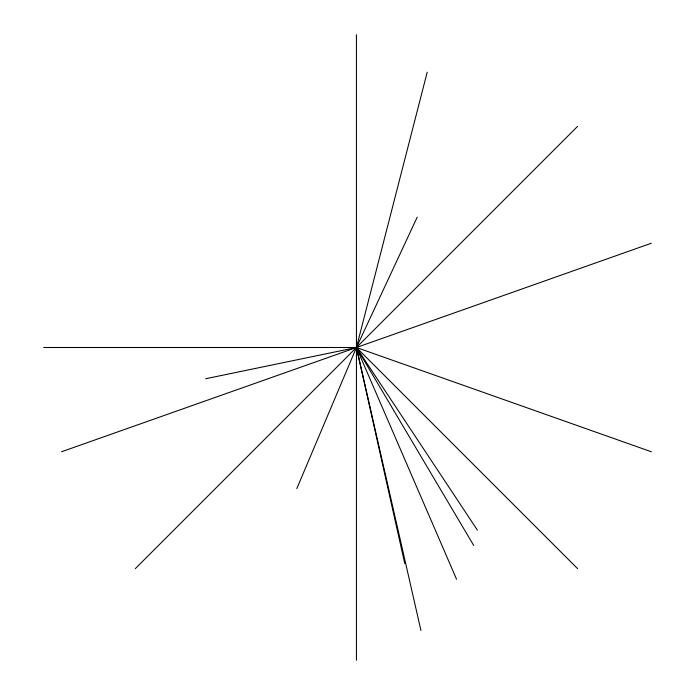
<?xml version="1.0" encoding="UTF-8"?>
<svg xmlns="http://www.w3.org/2000/svg" width="695" height="695" viewBox="0 0 695 695"><rect width="100%" height="100%" fill="white"/><g stroke="black" fill="none" stroke-linecap="round" stroke-linejoin="round"><path stroke-width="1.04" d="M427.199 72.228L356.439 347.5L296.791 488.637M417.209 217.161L356.439 347.5L404.768 563.584M135.299 568.649L577.588 126.351M61.577 451.75L651.311 243.25M205.729 378.732L356.439 347.5L651.311 451.75M43.689 347.5L356.439 347.5L577.588 568.649M477.422 530.189L356.439 347.5L420.944 630.478M473.712 545.453L356.439 347.5L456.546 579.222M356.439 34.75L356.439 660.25"/></g></svg>
